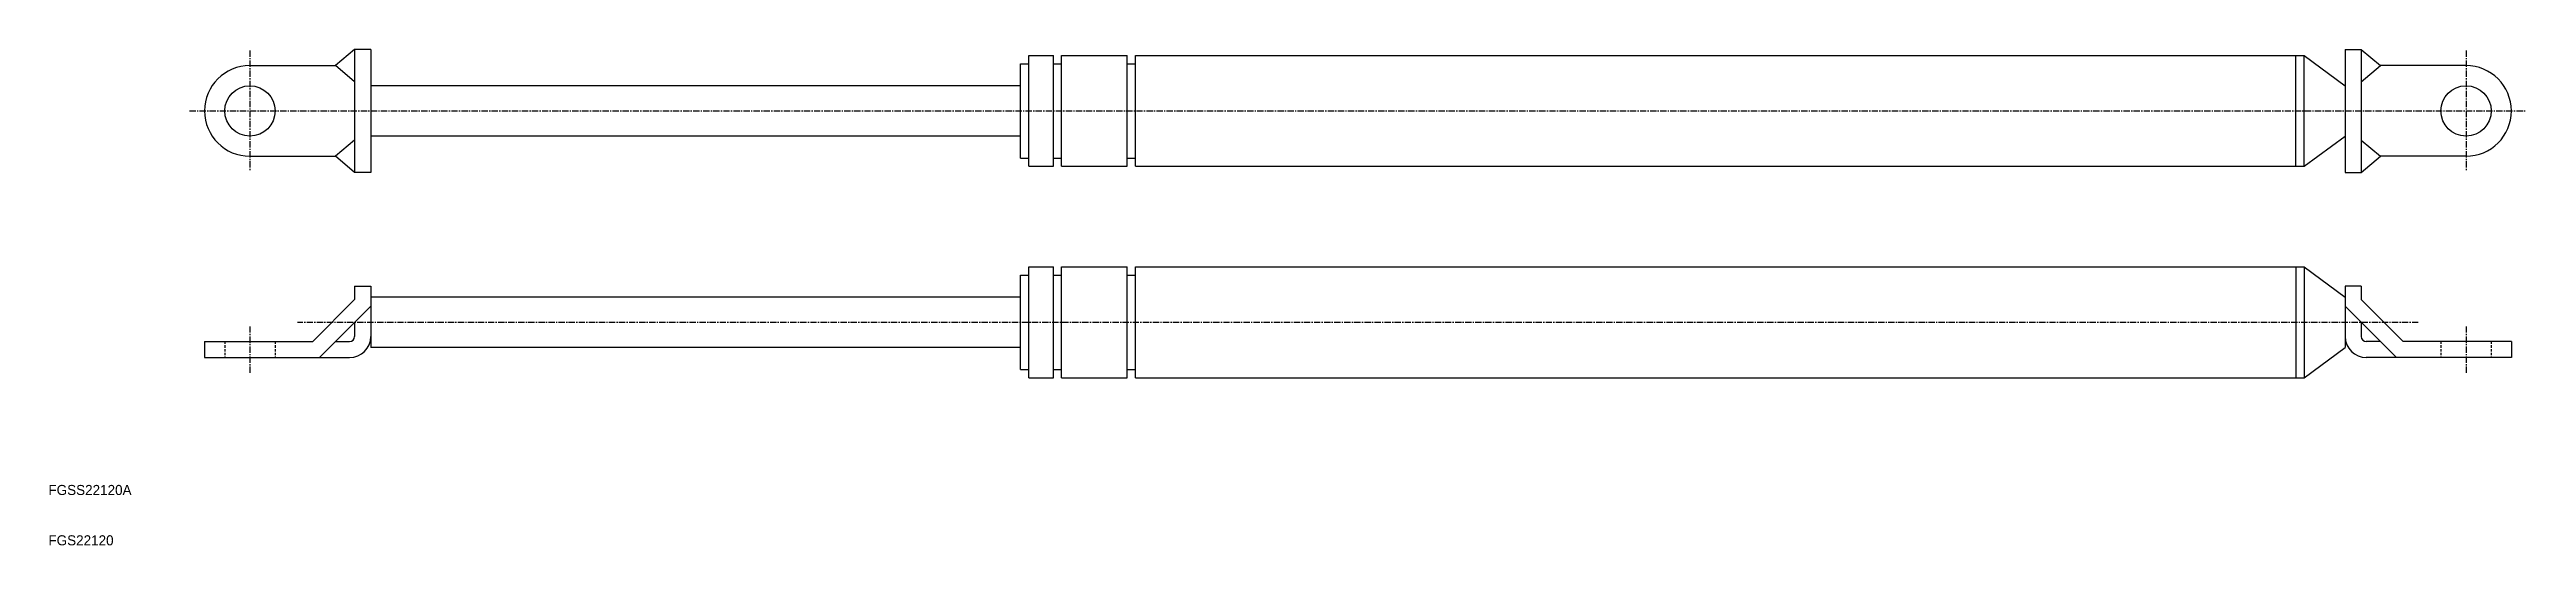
# Model space of a CAD drawing. Extents: x 10 to 502, y 10 to 108.
import ezdxf

# ---------------------------------------------------------------- set-up
doc = ezdxf.new("R2010")
doc.units = 0
doc.linetypes.add('CENTER', pattern=[2, 1.25, -0.25, 0.25, -0.25])
doc.linetypes.add('DASHED', pattern=[0.75, 0.5, -0.25])
doc.layers.get('0').update_dxf_attribs({"linetype": 'CONTINUOUS'})
doc.layers.add('CENTER', color=1, linetype='CENTER')

msp = doc.modelspace()

# ---------------------------------------------------------------- linework, layer by layer
at = {"color": 7, "linetype": 'CONTINUOUS'}
for p, q in [((70.8, 108.5), (67, 105.3)), ((70.8, 108.5), (70.8, 84.1)), ((74, 108.5), (70.8, 108.5)), ((74, 108.5), (74, 84.1)), ((466, 108.5), (466, 84.1)), ((466, 108.5), (469.2, 108.5)), ((469.2, 108.5), (469.2, 84.1)), ((469.2, 108.5), (473, 105.3)), ((50, 105.3), (67, 105.3)), ((70.8, 102.1), (67, 105.3)), ((203, 86.93), (203, 105.67)), ((203, 105.67), (204.63, 105.67)), ((204.63, 85.3), (204.63, 107.3)), ((204.63, 107.3), (209.52, 107.3)), ((209.52, 85.3), (209.52, 107.3)), ((209.52, 105.67), (211.15, 105.67)), ((211.15, 85.3), (211.15, 107.3)), ((211.15, 107.3), (224.19, 107.3)), ((224.19, 85.3), (224.19, 107.3)), ((224.19, 105.67), (225.82, 105.67)), ((225.82, 107.3), (457.85, 107.3)), ((225.82, 85.3), (225.82, 107.3)), ((456.22, 85.3), (456.22, 107.3)), ((457.85, 107.3), (466, 101.3)), ((457.85, 85.3), (457.85, 107.3)), ((469.2, 102.1), (473, 105.3)), ((490, 105.3), (473, 105.3)), ((203, 101.3), (74, 101.3)), ((70.8, 90.5), (67, 87.3)), ((203, 91.3), (74, 91.3)), ((457.85, 85.3), (466, 91.3)), ((469.2, 90.5), (473, 87.3)), ((50, 87.3), (67, 87.3)), ((70.8, 84.1), (67, 87.3)), ((74, 84.1), (70.8, 84.1)), ((203, 86.93), (204.63, 86.93)), ((204.63, 85.3), (209.52, 85.3)), ((209.52, 86.93), (211.15, 86.93)), ((211.15, 85.3), (224.19, 85.3)), ((224.19, 86.93), (225.82, 86.93)), ((225.82, 85.3), (457.85, 85.3)), ((466, 84.1), (469.2, 84.1)), ((469.2, 84.1), (473, 87.3)), ((490, 87.3), (473, 87.3)), ((204.63, 43.3), (204.63, 65.3)), ((204.63, 65.3), (209.52, 65.3)), ((209.52, 43.3), (209.52, 65.3)), ((211.15, 43.3), (211.15, 65.3)), ((211.15, 65.3), (224.19, 65.3)), ((224.19, 43.3), (224.19, 65.3)), ((225.82, 65.3), (457.85, 65.3)), ((225.82, 43.3), (225.82, 65.3)), ((456.22, 65.3), (456.22, 43.3)), ((457.85, 65.3), (457.85, 43.3)), ((457.85, 65.3), (466, 59.3)), ((70.8, 61.5), (70.8, 58.825483)), ((70.8, 61.5), (74, 61.5)), ((74, 61.5), (74, 49.3)), ((203, 59.3), (74, 59.3)), ((203, 44.93), (203, 63.67)), ((203, 63.67), (204.63, 63.67)), ((209.52, 63.67), (211.15, 63.67)), ((224.19, 63.67), (225.82, 63.67)), ((466, 61.5), (466, 49.3)), ((469.2, 61.5), (466, 61.5)), ((469.2, 61.5), (469.2, 58.825483)), ((70.8, 58.825483), (62.474517, 50.5)), ((74, 57.5), (63.8, 47.3)), ((70.8, 54.3), (70.8, 51.5)), ((466, 57.5), (476.2, 47.3)), ((469.2, 58.825483), (477.525483, 50.5)), ((469.2, 54.3), (469.2, 51.5)), ((41, 50.5), (62.474517, 50.5)), ((41, 50.5), (41, 47.3)), ((67, 50.5), (69.8, 50.5)), ((203, 49.3), (74, 49.3)), ((457.85, 43.3), (466, 49.3)), ((473, 50.5), (470.2, 50.5)), ((499, 50.5), (477.525483, 50.5)), ((499, 50.5), (499, 47.3)), ((41, 47.3), (69.8, 47.3)), ((203, 44.93), (204.63, 44.93)), ((209.52, 44.93), (211.15, 44.93)), ((224.19, 44.93), (225.82, 44.93)), ((499, 47.3), (470.2, 47.3)), ((204.63, 43.3), (209.52, 43.3)), ((211.15, 43.3), (224.19, 43.3)), ((225.82, 43.3), (457.85, 43.3))]:
    msp.add_line(p, q, dxfattribs=at)
at = {"color": 3, "linetype": 'DASHED'}
for p, q in [((45, 50.5), (45, 47.3)), ((55, 50.5), (55, 47.3)), ((485, 50.5), (485, 47.3)), ((495, 50.5), (495, 47.3))]:
    msp.add_line(p, q, dxfattribs=at)
at = {"color": 7, "linetype": 'CONTINUOUS'}
for centre in [(50, 96.3), (490, 96.3)]:
    msp.add_circle(centre, 5, dxfattribs=at)
for centre, radius, start, end in [((50, 96.3), 9, 90, 270), ((490, 96.3), 9, 270, 90), ((69.8, 51.5), 1, 270, 0), ((69.8, 51.5), 4.2, 270, 0), ((470.2, 51.5), 4.2, 180, 270), ((470.2, 51.5), 1, 180, 270)]:
    msp.add_arc(centre, radius, start, end, dxfattribs=at)
at = {"layer": 'CENTER', "color": 1, "linetype": 'CENTER'}
for p, q in [((50, 108.3), (50, 84.3)), ((490, 108.3), (490, 84.3)), ((38, 96.3), (502, 96.3)), ((480.525483, 54.3), (59.474517, 54.3)), ((50, 53.5), (50, 44.3)), ((490, 53.5), (490, 44.3))]:
    msp.add_line(p, q, dxfattribs=at)

# ---------------------------------------------------------------- texts
at = {"color": 7, "linetype": 'CONTINUOUS'}
for s, p in [('FGSS22120A', (10, 20)), ('FGS22120', (10, 10))]:
    msp.add_text(s, height=2, dxfattribs=at).set_placement(p)

doc.saveas('drawing.dxf')
